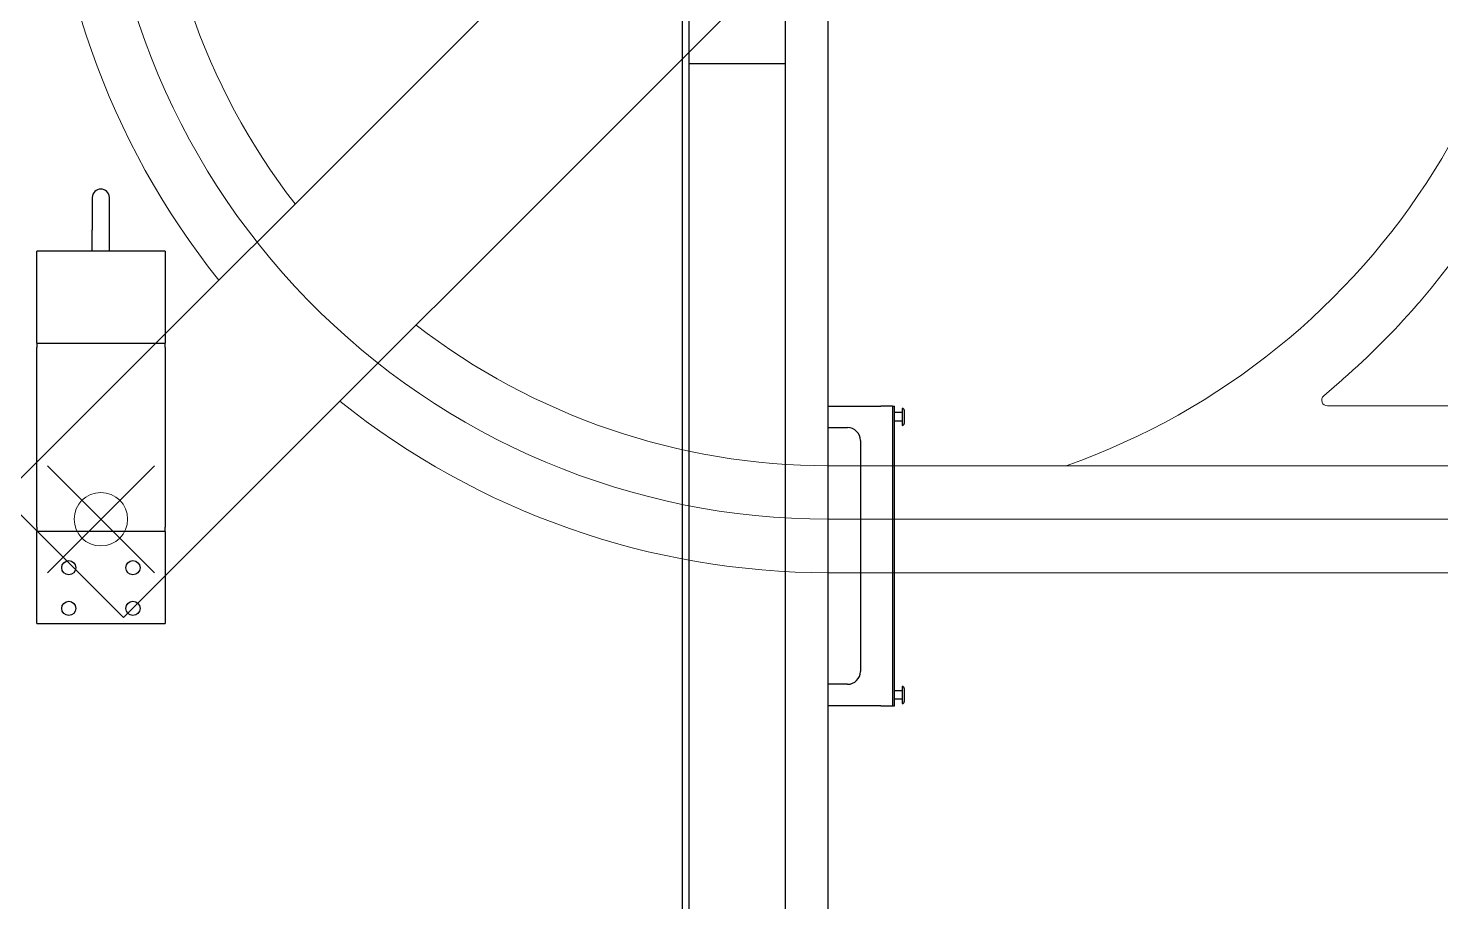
# Model space of a CAD drawing. Extents: x -3873 to 164127, y 7129 to 96529.
# Drawn here: x 43116 to 43776, y 41191 to 41599 of the extents above; entities that cross this region are included whole.
import ezdxf

# ---------------------------------------------------------------- set-up
doc = ezdxf.new("R2010")
doc.units = 0
doc.header["$PDMODE"] = 35
doc.header["$PDSIZE"] = 25
doc.layers.get('0').update_dxf_attribs({"linetype": 'CONTINUOUS'})
doc.layers.add('LAYOUT', color=90, linetype='CONTINUOUS')
doc.layers.add('LAYOUT-KROMEKA', color=1, linetype='CONTINUOUS')
doc.layers.add('LAYOUT Kromeka', color=1, linetype='CONTINUOUS', lineweight=5)

# ---------------------------------------------------------------- blocks, each defined once
blk = doc.blocks.new('general_wheeld_90_680b')
at = {"ltscale": 10}
for p, q in [((-45.96, 10.61), (332.93, 389.5)), ((389.5, 332.93), (10.61, -45.96)), ((614.74, 99.7), (615.4, 100.45)), ((616.32, 101.53), (615.4, 100.45)), ((571.57, 57.65), (580, 65)), ((580.75, 65.66), (580, 65)), ((573.32, 53), (765.54, 53)), ((340, 25), (700, 25)), ((10.61, -45.96), (-45.96, 10.61)), ((700, -25), (340, -25))]:
    blk.add_line(p, q, dxfattribs=at)
blk.add_lwpolyline([(0, 700), (0.09, 348, 0.421122), (340, 0), (700, 0)], format="xyb", dxfattribs=at)
for centre, radius, start, end in [((340, 340), 334.04, 289.4394, 160.56062), ((340, 340), 365, 319.20506, 40.52169), ((340, 340), 365, 180, 218.70838), ((340, 340), 315, 180, 217.70466), ((340, 340), 365, 311.26951, 318.825), ((340, 340), 315, 232.29536, 270), ((340, 340), 365, 231.29163, 270), ((573.32, 55.65), 2.65, 131.11396, 270.00038)]:
    blk.add_arc(centre, radius, start, end, dxfattribs=at)
at = {"color": 5, "ltscale": 10}
blk.add_point((0, 0), dxfattribs=at)
blk = doc.blocks.new('A$Ccf7c2aec')
at = {"layer": 'LAYOUT-KROMEKA', "ltscale": 0.194889}
for p, q in [((3043.53, 626.1), (3086.53, 626.1)), ((3174.53, 626.1), (3217.53, 626.1)), ((3086.53, 566.1), (3043.53, 566.1)), ((3217.53, 566.1), (3174.53, 566.1))]:
    blk.add_line(p, q, dxfattribs=at)
at = {"layer": 'LAYOUT-KROMEKA', "ltscale": 0.271978}
for p, q in [((3043.53, 626.1), (3043.53, 566.1)), ((3086.53, 566.1), (3086.53, 626.1)), ((3174.53, 626.1), (3174.53, 566.1)), ((3217.53, 566.1), (3217.53, 626.1))]:
    blk.add_line(p, q, dxfattribs=at)
at = {"layer": 'LAYOUT-KROMEKA', "ltscale": 0.014146}
for p, q in [((3088.53, 626.1), (3086.53, 626.1)), ((3174.53, 626.1), (3172.53, 626.1)), ((3086.53, 566.1), (3088.53, 566.1)), ((3172.53, 566.1), (3174.53, 566.1))]:
    blk.add_line(p, q, dxfattribs=at)
at = {"layer": 'LAYOUT-KROMEKA', "ltscale": 0.380809}
for p, q in [((3088.53, 626.1), (3172.53, 626.1)), ((3172.53, 566.1), (3088.53, 566.1))]:
    blk.add_line(p, q, dxfattribs=at)
at = {"layer": 'LAYOUT-KROMEKA', "ltscale": 0.045246}
for p, q in [((3217.53, 600.1), (3227.53, 600.1)), ((3217.53, 592.1), (3227.53, 592.1))]:
    blk.add_line(p, q, dxfattribs=at)
at = {"layer": 'LAYOUT-KROMEKA', "ltscale": 0.106745}
for p, q in [((3242.53, 600.1), (3227.53, 600.1)), ((3227.53, 592.1), (3242.53, 592.1))]:
    blk.add_line(p, q, dxfattribs=at)
at = {"layer": 'LAYOUT-KROMEKA'}
for p, q in [((3519.96, 324.35), (2766.46, 324.35)), ((2763.21, 321.1), (3523.21, 321.1)), ((3305.03, 276.1), (3305.03, 321.1)), ((2775.03, 276.1), (3875.03, 276.1)), ((2775.03, 256.1), (3460.03, 256.1)), ((3005.03, 231.5), (3005.03, 256.1)), ((3015.03, 247.1), (3015.03, 256.1)), ((3135.03, 256.1), (3135.03, 247.1)), ((3145.03, 256.1), (3145.03, 231.5)), ((3129.03, 241.1), (3021.03, 241.1)), ((3005.03, 231.5), (3005.03, 226.1)), ((3145.03, 226.1), (3145.03, 231.5)), ((3145.03, 226.1), (3005.03, 226.1)), ((3005.03, 226.1), (3005.03, 225.1)), ((3005.03, 225.1), (3145.03, 225.1)), ((3008.03, 221.6), (3008.03, 225.1)), ((3012.03, 221.6), (3012.03, 225.1)), ((3138.03, 221.6), (3138.03, 225.1)), ((3142.03, 221.6), (3142.03, 225.1)), ((3145.03, 226.1), (3145.03, 225.1)), ((3014.03, 221.6), (3006.03, 221.6)), ((3006.03, 221.5), (3006.03, 221.6)), ((3013.13, 220.6), (3006.93, 220.6)), ((3014.03, 221.5), (3014.03, 221.6)), ((3144.03, 221.6), (3136.03, 221.6)), ((3136.03, 221.5), (3136.03, 221.6)), ((3143.13, 220.6), (3136.93, 220.6)), ((3144.03, 221.5), (3144.03, 221.6))]:
    blk.add_line(p, q, dxfattribs=at)
at = {"layer": 'LAYOUT-KROMEKA', "ltscale": 0.094593}
for centre in [(3050.53, 611.1), (3069.53, 611.1), (3050.53, 581.1), (3069.53, 581.1)]:
    blk.add_circle(centre, 3.32, dxfattribs=at)
at = {"layer": 'LAYOUT-KROMEKA', "ltscale": 0.056884}
blk.add_arc((3242.53, 596.1), 4, 270, 90, dxfattribs=at)
at = {"layer": 'LAYOUT-KROMEKA'}
for centre, radius, start, end in [((3021.03, 247.1), 6, 180, 270), ((3129.03, 247.1), 6, 270, 0), ((3006.93, 221.5), 0.9, 180, 270), ((3013.13, 221.5), 0.9, 270, 0), ((3136.93, 221.5), 0.9, 180, 270), ((3143.13, 221.5), 0.9, 270, 0)]:
    blk.add_arc(centre, radius, start, end, dxfattribs=at)

msp = doc.modelspace()

# ---------------------------------------------------------------- block references
at = {"layer": 'LAYOUT', "color": 4, "linetype": 'Continuous', "ltscale": 20, "rotation": 90}
msp.add_blockref('A$Ccf7c2aec', (43745.56, 38277.35), dxfattribs=at)
at = {"layer": 'LAYOUT Kromeka', "ltscale": 20}
msp.add_blockref('general_wheeld_90_680b', (43149.46, 41369.55), dxfattribs=at)

doc.saveas('drawing.dxf')
